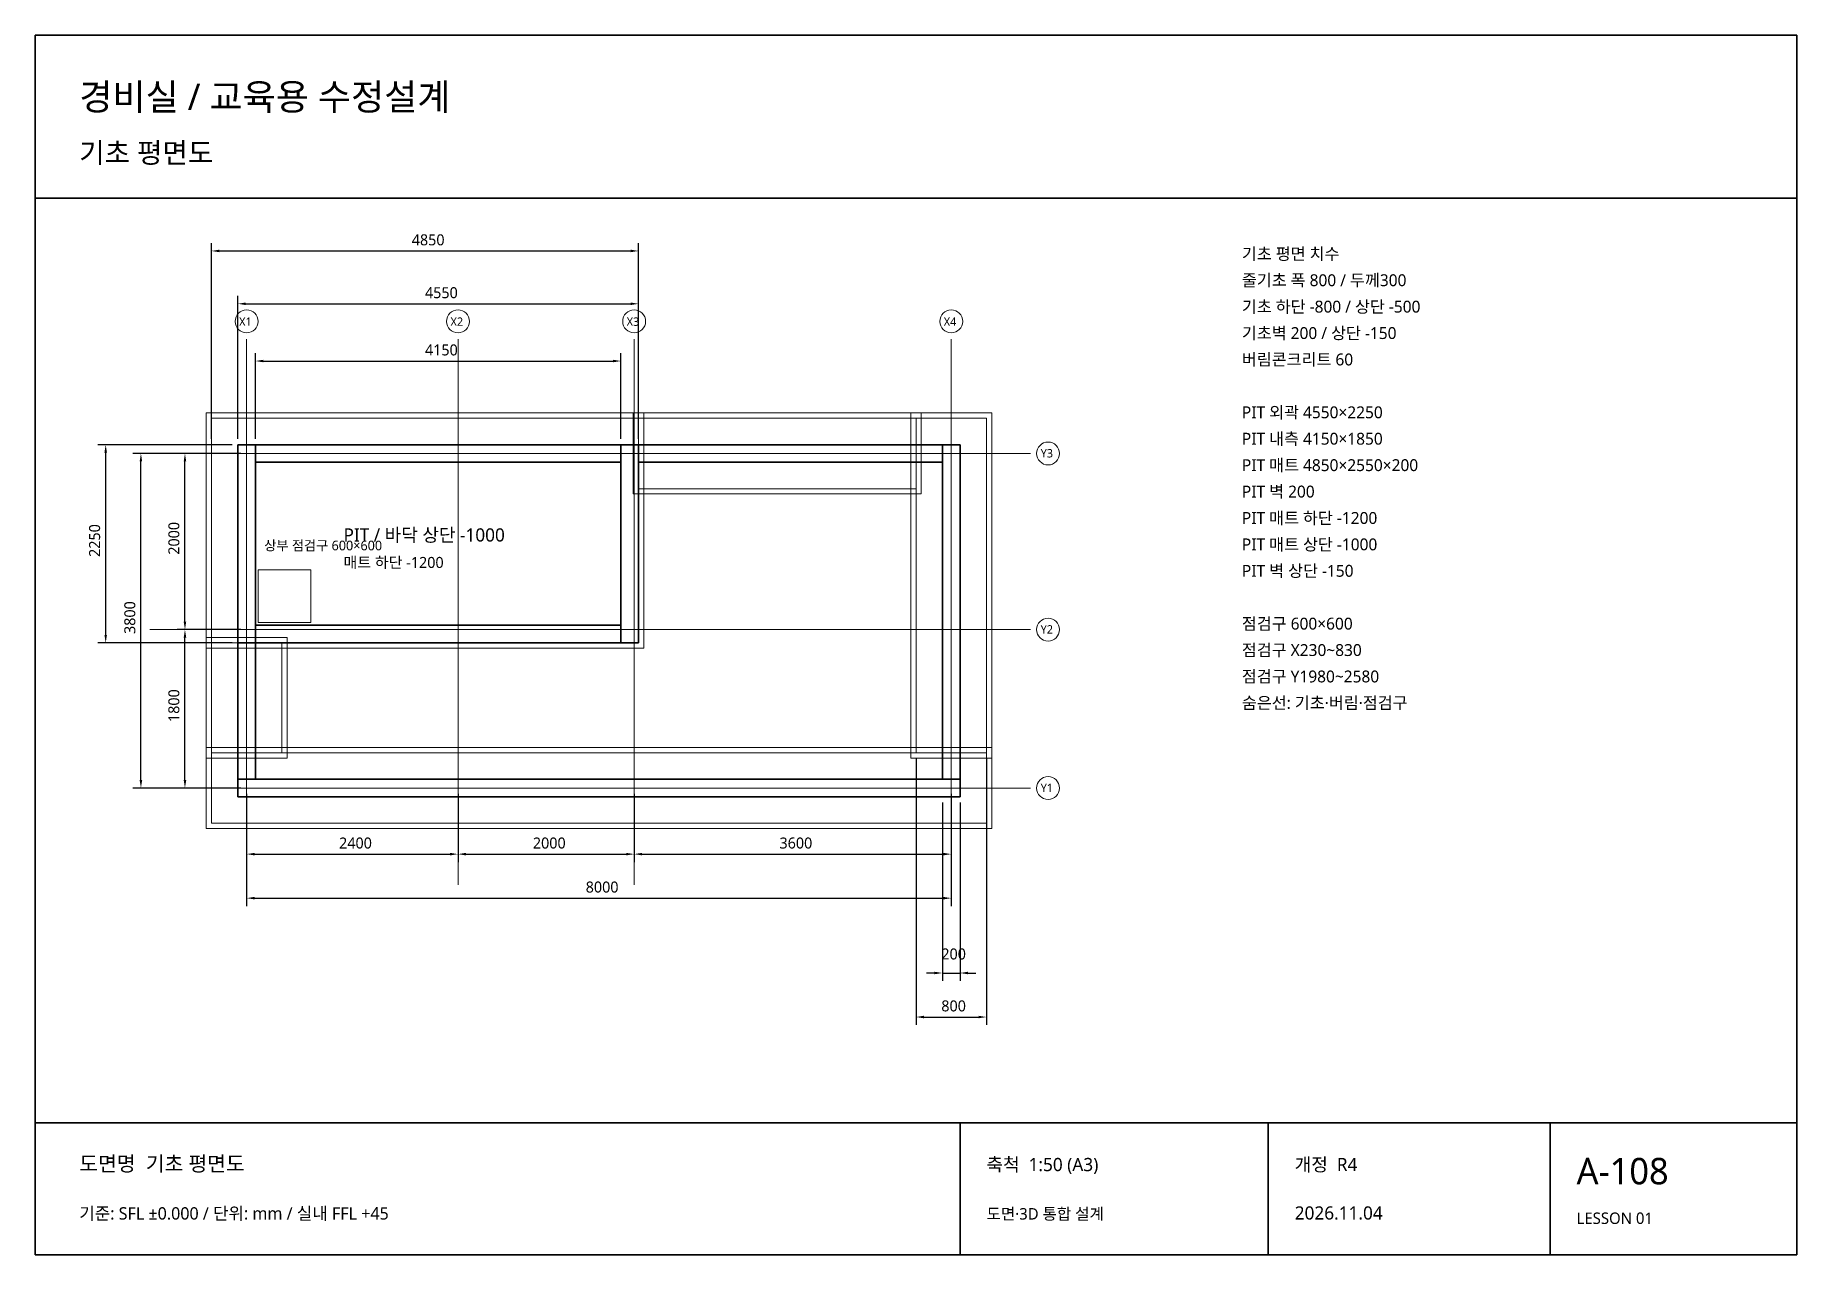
# Model space of a CAD drawing. Header units: millimetres. Extents: x 500 to 20500, y 500 to 14350.
import ezdxf

# ---------------------------------------------------------------- set-up
doc = ezdxf.new("R2010")
doc.units = ezdxf.units.MM
for name, color, linetype, lineweight in [('A-FOUNDATION', 7, 'Continuous', 35), ('BORDER', 7, 'Continuous', 35), ('DIM', 8, 'Continuous', 13), ('GRID', 8, 'Continuous', 13), ('HIDDEN', 8, 'Continuous', 13), ('TEXT', 7, 'Continuous', 18)]:
    doc.layers.add(name, color=color, linetype=linetype, lineweight=lineweight)
doc.styles.add('KOREAN', font='malgun.ttf')
doc.dimstyles.get("Standard").update_dxf_attribs({"dimtxt": 2.5, "dimasz": 2.5, "dimexe": 1.25, "dimexo": 0.625, "dimtad": 1, "dimcen": 2.5, "dimazin": 3, "dimtfac": 1, "dimtmove": 0, "dimatfit": 3})

# ---------------------------------------------------------------- blocks, each defined once
blk = doc.blocks.new('_CLOSEDFILLED')
at = {"color": 0, "linetype": 'BYBLOCK'}
blk.add_solid([(-1, 0.16), (0, 0), (-1, -0.16)], dxfattribs=at)
blk = doc.blocks.new('*D1')
at = {"color": 8}
for p, q in [((2900, 5735), (2900, 4960)), ((5300, 5735), (5300, 4960)), ((2990, 5050), (5210, 5050))]:
    blk.add_line(p, q, dxfattribs=at)
at = {"layer": 'Defpoints'}
for p in [(2900, 5800), (5300, 5800), (2900, 5050)]:
    blk.add_point(p, dxfattribs=at)
at = {"layer": 'DIM', "color": 8, "xscale": 90, "yscale": 90, "rotation": 180}
blk.add_blockref('_CLOSEDFILLED', (2900, 5050), dxfattribs=at)
at = {"layer": 'DIM', "color": 8, "xscale": 90, "yscale": 90}
blk.add_blockref('_CLOSEDFILLED', (5300, 5050), dxfattribs=at)
at = {"layer": 'DIM', "style": 'KOREAN'}
blk.add_text('2400', height=125, dxfattribs=at).set_placement((3950, 5113.75))
blk = doc.blocks.new('*D2')
at = {"color": 8}
for p, q in [((5300, 5735), (5300, 4960)), ((7300, 5735), (7300, 4960)), ((5390, 5050), (7210, 5050))]:
    blk.add_line(p, q, dxfattribs=at)
at = {"layer": 'Defpoints'}
for p in [(5300, 5800), (7300, 5800), (5300, 5050)]:
    blk.add_point(p, dxfattribs=at)
at = {"layer": 'DIM', "color": 8, "xscale": 90, "yscale": 90, "rotation": 180}
blk.add_blockref('_CLOSEDFILLED', (5300, 5050), dxfattribs=at)
at = {"layer": 'DIM', "color": 8, "xscale": 90, "yscale": 90}
blk.add_blockref('_CLOSEDFILLED', (7300, 5050), dxfattribs=at)
at = {"layer": 'DIM', "style": 'KOREAN'}
blk.add_text('2000', height=125, dxfattribs=at).set_placement((6150, 5113.75))
blk = doc.blocks.new('*D3')
at = {"color": 8}
for p, q in [((7300, 5735), (7300, 4960)), ((10900, 5735), (10900, 4960)), ((7390, 5050), (10810, 5050))]:
    blk.add_line(p, q, dxfattribs=at)
at = {"layer": 'Defpoints'}
for p in [(7300, 5800), (10900, 5800), (7300, 5050)]:
    blk.add_point(p, dxfattribs=at)
at = {"layer": 'DIM', "color": 8, "xscale": 90, "yscale": 90, "rotation": 180}
blk.add_blockref('_CLOSEDFILLED', (7300, 5050), dxfattribs=at)
at = {"layer": 'DIM', "color": 8, "xscale": 90, "yscale": 90}
blk.add_blockref('_CLOSEDFILLED', (10900, 5050), dxfattribs=at)
at = {"layer": 'DIM', "style": 'KOREAN'}
blk.add_text('3600', height=125, dxfattribs=at).set_placement((8950, 5113.75))
blk = doc.blocks.new('*D4')
at = {"color": 8}
for p, q in [((2900, 5735), (2900, 4460)), ((10900, 5735), (10900, 4460)), ((2990, 4550), (10810, 4550))]:
    blk.add_line(p, q, dxfattribs=at)
at = {"layer": 'Defpoints'}
for p in [(2900, 5800), (10900, 5800), (2900, 4550)]:
    blk.add_point(p, dxfattribs=at)
at = {"layer": 'DIM', "color": 8, "xscale": 90, "yscale": 90, "rotation": 180}
blk.add_blockref('_CLOSEDFILLED', (2900, 4550), dxfattribs=at)
at = {"layer": 'DIM', "color": 8, "xscale": 90, "yscale": 90}
blk.add_blockref('_CLOSEDFILLED', (10900, 4550), dxfattribs=at)
at = {"layer": 'DIM', "style": 'KOREAN'}
blk.add_text('8000', height=125, dxfattribs=at).set_placement((6750, 4613.75))
blk = doc.blocks.new('*D5')
at = {"color": 8}
for p, q in [((2835, 7600), (2110, 7600)), ((2200, 5890), (2200, 7510)), ((2835, 5800), (2110, 5800))]:
    blk.add_line(p, q, dxfattribs=at)
at = {"layer": 'Defpoints'}
for p in [(2900, 7600), (2200, 5800), (2900, 5800)]:
    blk.add_point(p, dxfattribs=at)
at = {"layer": 'DIM', "color": 8, "xscale": 90, "yscale": 90}
for p, rotation in [((2200, 7600), 90), ((2200, 5800), 270)]:
    blk.add_blockref('_CLOSEDFILLED', p, dxfattribs=dict(at, rotation=rotation))
at = {"layer": 'DIM', "style": 'KOREAN'}
blk.add_text('1800', height=125, rotation=90, dxfattribs=at).set_placement((2136.25, 6550))
blk = doc.blocks.new('*D6')
at = {"color": 8}
for p, q in [((2835, 9600), (2110, 9600)), ((2200, 7690), (2200, 9510)), ((2835, 7600), (2110, 7600))]:
    blk.add_line(p, q, dxfattribs=at)
at = {"layer": 'Defpoints'}
for p in [(2900, 9600), (2200, 7600), (2900, 7600)]:
    blk.add_point(p, dxfattribs=at)
at = {"layer": 'DIM', "color": 8, "xscale": 90, "yscale": 90}
for p, rotation in [((2200, 9600), 90), ((2200, 7600), 270)]:
    blk.add_blockref('_CLOSEDFILLED', p, dxfattribs=dict(at, rotation=rotation))
at = {"layer": 'DIM', "style": 'KOREAN'}
blk.add_text('2000', height=125, rotation=90, dxfattribs=at).set_placement((2136.25, 8450))
blk = doc.blocks.new('*D7')
at = {"color": 8}
for p, q in [((2835, 9600), (1610, 9600)), ((1700, 5890), (1700, 9510)), ((2835, 5800), (1610, 5800))]:
    blk.add_line(p, q, dxfattribs=at)
at = {"layer": 'Defpoints'}
for p in [(2900, 9600), (1700, 5800), (2900, 5800)]:
    blk.add_point(p, dxfattribs=at)
at = {"layer": 'DIM', "color": 8, "xscale": 90, "yscale": 90}
for p, rotation in [((1700, 9600), 90), ((1700, 5800), 270)]:
    blk.add_blockref('_CLOSEDFILLED', p, dxfattribs=dict(at, rotation=rotation))
at = {"layer": 'DIM', "style": 'KOREAN'}
blk.add_text('3800', height=125, rotation=90, dxfattribs=at).set_placement((1636.25, 7550))
blk = doc.blocks.new('*D8')
at = {"color": 8}
for p, q in [((2800, 9765), (2800, 11390)), ((2890, 11300), (7260, 11300)), ((7350, 9765), (7350, 11390))]:
    blk.add_line(p, q, dxfattribs=at)
at = {"layer": 'Defpoints'}
for p in [(2800, 11300), (2800, 9700), (7350, 9700)]:
    blk.add_point(p, dxfattribs=at)
at = {"layer": 'DIM', "color": 8, "xscale": 90, "yscale": 90, "rotation": 180}
blk.add_blockref('_CLOSEDFILLED', (2800, 11300), dxfattribs=at)
at = {"layer": 'DIM', "color": 8, "xscale": 90, "yscale": 90}
blk.add_blockref('_CLOSEDFILLED', (7350, 11300), dxfattribs=at)
at = {"layer": 'DIM', "style": 'KOREAN'}
blk.add_text('4550', height=125, dxfattribs=at).set_placement((4925, 11363.75))
blk = doc.blocks.new('*D9')
at = {"color": 8}
for p, q in [((3000, 9765), (3000, 10740)), ((3090, 10650), (7060, 10650)), ((7150, 9765), (7150, 10740))]:
    blk.add_line(p, q, dxfattribs=at)
at = {"layer": 'Defpoints'}
for p in [(3000, 10650), (3000, 9700), (7150, 9700)]:
    blk.add_point(p, dxfattribs=at)
at = {"layer": 'DIM', "color": 8, "xscale": 90, "yscale": 90, "rotation": 180}
blk.add_blockref('_CLOSEDFILLED', (3000, 10650), dxfattribs=at)
at = {"layer": 'DIM', "color": 8, "xscale": 90, "yscale": 90}
blk.add_blockref('_CLOSEDFILLED', (7150, 10650), dxfattribs=at)
at = {"layer": 'DIM', "style": 'KOREAN'}
blk.add_text('4150', height=125, dxfattribs=at).set_placement((4925, 10713.75))
blk = doc.blocks.new('*D10')
at = {"color": 8}
for p, q in [((2500, 9765), (2500, 11990)), ((2590, 11900), (7260, 11900)), ((7350, 9765), (7350, 11990))]:
    blk.add_line(p, q, dxfattribs=at)
at = {"layer": 'Defpoints'}
for p in [(2500, 11900), (2500, 9700), (7350, 9700)]:
    blk.add_point(p, dxfattribs=at)
at = {"layer": 'DIM', "color": 8, "xscale": 90, "yscale": 90, "rotation": 180}
blk.add_blockref('_CLOSEDFILLED', (2500, 11900), dxfattribs=at)
at = {"layer": 'DIM', "color": 8, "xscale": 90, "yscale": 90}
blk.add_blockref('_CLOSEDFILLED', (7350, 11900), dxfattribs=at)
at = {"layer": 'DIM', "style": 'KOREAN'}
blk.add_text('4850', height=125, dxfattribs=at).set_placement((4775, 11963.75))
blk = doc.blocks.new('*D11')
at = {"color": 8}
for p, q in [((2735, 9700), (1210, 9700)), ((1300, 7540), (1300, 9610)), ((2735, 7450), (1210, 7450))]:
    blk.add_line(p, q, dxfattribs=at)
at = {"layer": 'Defpoints'}
for p in [(2800, 9700), (1300, 7450), (2800, 7450)]:
    blk.add_point(p, dxfattribs=at)
at = {"layer": 'DIM', "color": 8, "xscale": 90, "yscale": 90}
for p, rotation in [((1300, 9700), 90), ((1300, 7450), 270)]:
    blk.add_blockref('_CLOSEDFILLED', p, dxfattribs=dict(at, rotation=rotation))
at = {"layer": 'DIM', "style": 'KOREAN'}
blk.add_text('2250', height=125, rotation=90, dxfattribs=at).set_placement((1236.25, 8425))
blk = doc.blocks.new('*D12')
at = {"color": 8}
for p, q in [((10800, 5635), (10800, 3610)), ((11000, 5635), (11000, 3610)), ((10710, 3700), (10620, 3700)), ((10800, 3700), (11000, 3700)), ((11090, 3700), (11180, 3700))]:
    blk.add_line(p, q, dxfattribs=at)
at = {"layer": 'Defpoints'}
for p in [(10800, 5700), (11000, 5700), (10800, 3700)]:
    blk.add_point(p, dxfattribs=at)
at = {"layer": 'DIM', "color": 8, "xscale": 90, "yscale": 90}
blk.add_blockref('_CLOSEDFILLED', (10800, 3700), dxfattribs=at)
at = {"layer": 'DIM', "color": 8, "xscale": 90, "yscale": 90, "rotation": 180}
blk.add_blockref('_CLOSEDFILLED', (11000, 3700), dxfattribs=at)
at = {"layer": 'DIM', "style": 'KOREAN'}
blk.add_text('200', height=125, dxfattribs=at).set_placement((10787.5, 3853.75))
blk = doc.blocks.new('*D13')
at = {"color": 8}
for p, q in [((10500, 6135), (10500, 3110)), ((11300, 6135), (11300, 3110)), ((10590, 3200), (11210, 3200))]:
    blk.add_line(p, q, dxfattribs=at)
at = {"layer": 'Defpoints'}
for p in [(10500, 6200), (11300, 6200), (10500, 3200)]:
    blk.add_point(p, dxfattribs=at)
at = {"layer": 'DIM', "color": 8, "xscale": 90, "yscale": 90, "rotation": 180}
blk.add_blockref('_CLOSEDFILLED', (10500, 3200), dxfattribs=at)
at = {"layer": 'DIM', "color": 8, "xscale": 90, "yscale": 90}
blk.add_blockref('_CLOSEDFILLED', (11300, 3200), dxfattribs=at)
at = {"layer": 'DIM', "style": 'KOREAN'}
blk.add_text('800', height=125, dxfattribs=at).set_placement((10787.5, 3263.75))

msp = doc.modelspace()

# ---------------------------------------------------------------- linework, layer by layer
at = {"layer": 'A-FOUNDATION'}
for p, q in [((2800, 9700), (2964.706, 9700)), ((2800, 9302.941), (2800, 9700)), ((2964.706, 9700), (3000, 9700)), ((3000, 9700), (3000, 7847.059)), ((3000, 9700), (6417.647, 9700)), ((3000, 9664.706), (3000, 9700)), ((3000, 9500), (3000, 9664.706)), ((6417.647, 9700), (7150, 9700)), ((7150, 9700), (7314.706, 9700)), ((7150, 9302.941), (7150, 9700)), ((7150, 9700), (7150, 9535.294)), ((7314.706, 9700), (7350, 9700)), ((7350, 9700), (7350, 7847.059)), ((7350, 9700), (9321.429, 9700)), ((7350, 9614.286), (7350, 9700)), ((7350, 9500), (7350, 9614.286)), ((9321.429, 9700), (10800, 9700)), ((10800, 9700), (10914.286, 9700)), ((10800, 8071.429), (10800, 9700)), ((10800, 9700), (10800, 9585.714)), ((10914.286, 9700), (11000, 9700)), ((11000, 9700), (11000, 7528.571)), ((3732.353, 9500), (3000, 9500)), ((7150, 9500), (3732.353, 9500)), ((7150, 9535.294), (7150, 9500)), ((8828.572, 9500), (7350, 9500)), ((10800, 9500), (8828.572, 9500)), ((10800, 9585.714), (10800, 9500)), ((2800, 7450), (2800, 9302.941)), ((7150, 7450), (7150, 9302.941)), ((10800, 5900), (10800, 8071.429)), ((3000, 7847.059), (3000, 7450)), ((7350, 7847.059), (7350, 7450)), ((3000, 7650), (6417.647, 7650)), ((3000, 7614.706), (3000, 7650)), ((3000, 7450), (3000, 7614.706)), ((6417.647, 7650), (7150, 7650)), ((7150, 7650), (7150, 7485.294)), ((2835.294, 7450), (2800, 7450)), ((2800, 7450), (2914.286, 7450)), ((2800, 6785.714), (2800, 7450)), ((3000, 7450), (2835.294, 7450)), ((2914.286, 7450), (3000, 7450)), ((3732.353, 7450), (3000, 7450)), ((3000, 7450), (3000, 6564.286)), ((7150, 7450), (3732.353, 7450)), ((7150, 7485.294), (7150, 7450)), ((7185.294, 7450), (7150, 7450)), ((7350, 7450), (7185.294, 7450)), ((11000, 7528.571), (11000, 5900)), ((2800, 5900), (2800, 6785.714)), ((3000, 6564.286), (3000, 5900)), ((2800, 5900), (7485.714, 5900)), ((2800, 5814.286), (2800, 5900)), ((2885.714, 5900), (2800, 5900)), ((2800, 5700), (2800, 5814.286)), ((3000, 5900), (2885.714, 5900)), ((7485.714, 5900), (11000, 5900)), ((10885.714, 5900), (10800, 5900)), ((11000, 5900), (10885.714, 5900)), ((11000, 5900), (11000, 5785.714)), ((6314.286, 5700), (2800, 5700)), ((11000, 5700), (6314.286, 5700)), ((11000, 5785.714), (11000, 5700))]:
    msp.add_line(p, q, dxfattribs=at)
at = {"layer": 'BORDER'}
for p, q in [((500, 12500), (20500, 12500)), ((500, 2000), (20500, 2000)), ((11000, 500), (11000, 2000)), ((14500, 500), (14500, 2000)), ((17700, 500), (17700, 2000))]:
    msp.add_line(p, q, dxfattribs=at)
msp.add_lwpolyline([(500, 500), (20500, 500), (20500, 14350), (500, 14350)], close=True, dxfattribs=at)
at = {"layer": 'GRID'}
for p, q in [((2900, 4700), (2900, 10900)), ((5300, 4700), (5300, 10900)), ((7300, 4700), (7300, 10900)), ((10900, 4700), (10900, 10900)), ((1800, 9600), (11800, 9600)), ((1800, 7600), (11800, 7600)), ((1800, 5800), (11800, 5800))]:
    msp.add_line(p, q, dxfattribs=at)
for centre in [(2900, 11100), (5300, 11100), (7300, 11100), (10900, 11100), (12000, 9600), (12000, 7600), (12000, 5800)]:
    msp.add_circle(centre, 130, dxfattribs=at)
at = {"layer": 'HIDDEN'}
for p, q in [((7410, 10060), (2440, 10060)), ((2440, 10060), (2440, 7390)), ((7350, 10000), (2500, 10000)), ((2500, 10000), (2500, 7450)), ((10560, 10060), (7290, 10060)), ((7290, 10060), (7290, 9140)), ((7350, 7450), (7350, 10000)), ((10500, 10000), (7350, 10000)), ((7350, 10000), (7350, 9200)), ((7410, 7390), (7410, 10060)), ((11360, 10060), (10440, 10060)), ((10440, 10060), (10440, 6140)), ((11300, 10000), (10500, 10000)), ((10500, 10000), (10500, 6200)), ((10500, 9200), (10500, 10000)), ((10560, 9140), (10560, 10060)), ((11300, 6200), (11300, 10000)), ((11360, 6140), (11360, 10060)), ((7350, 9200), (10500, 9200)), ((7290, 9140), (10560, 9140)), ((3360, 7510), (2440, 7510)), ((2440, 7510), (2440, 6140)), ((2500, 7450), (7350, 7450)), ((3300, 7450), (2500, 7450)), ((2500, 7450), (2500, 6200)), ((3300, 6200), (3300, 7450)), ((3360, 6140), (3360, 7510)), ((2440, 7390), (7410, 7390)), ((11360, 6260), (2440, 6260)), ((2440, 6260), (2440, 5340)), ((11300, 6200), (2500, 6200)), ((2500, 6200), (2500, 5400)), ((2500, 6200), (3300, 6200)), ((10500, 6200), (11300, 6200)), ((11300, 5400), (11300, 6200)), ((11360, 5340), (11360, 6260)), ((2440, 6140), (3360, 6140)), ((10440, 6140), (11360, 6140)), ((2500, 5400), (11300, 5400)), ((2440, 5340), (11360, 5340))]:
    msp.add_line(p, q, dxfattribs=at)
msp.add_lwpolyline([(3030, 7680), (3630, 7680), (3630, 8280), (3030, 8280)], close=True, dxfattribs=at)

# ---------------------------------------------------------------- texts
at = {"layer": 'TEXT', "style": 'KOREAN'}
for s, height, p in [('경비실 / 교육용 수정설계', 300, (1000, 13500)), ('기초 평면도', 230, (1000, 12900)), ('기초 평면 치수', 135, (14200, 11800)), ('줄기초 폭 800 / 두께300', 135, (14200, 11500)), ('기초 하단 -800 / 상단 -500', 135, (14200, 11200)), ('X1', 95, (2815, 11050)), ('X2', 95, (5215, 11050)), ('X3', 95, (7215, 11050)), ('X4', 95, (10815, 11050)), ('기초벽 200 / 상단 -150', 135, (14200, 10900)), ('버림콘크리트 60', 135, (14200, 10600)), ('PIT 외곽 4550×2250', 135, (14200, 10000)), ('PIT 내측 4150×1850', 135, (14200, 9700)), ('Y3', 95, (11915, 9555)), ('PIT 매트 4850×2550×200', 135, (14200, 9400)), ('PIT 벽 200', 135, (14200, 9100)), ('PIT 매트 하단 -1200', 135, (14200, 8800)), ('상부 점검구 600×600', 110, (3100, 8500)), ('PIT / 바닥 상단 -1000', 150, (4000, 8600)), ('PIT 매트 상단 -1000', 135, (14200, 8500)), ('매트 하단 -1200', 125, (4000, 8300)), ('PIT 벽 상단 -150', 135, (14200, 8200)), ('Y2', 95, (11915, 7555)), ('점검구 600×600', 135, (14200, 7600)), ('점검구 X230~830', 135, (14200, 7300)), ('점검구 Y1980~2580', 135, (14200, 7000)), ('숨은선: 기초·버림·점검구', 135, (14200, 6700)), ('Y1', 95, (11915, 5755)), ('도면명  기초 평면도', 170, (1000, 1450)), ('축척  1:50 (A3)', 150, (11300, 1450)), ('개정  R4', 150, (14800, 1450)), ('A-108', 300, (18000, 1300)), ('기준: SFL ±0.000 / 단위: mm / 실내 FFL +45', 140, (1000, 900)), ('도면·3D 통합 설계', 130, (11300, 900)), ('2026.11.04', 150, (14800, 900)), ('LESSON 01', 130, (18000, 850))]:
    msp.add_text(s, height=height, dxfattribs=at).set_placement(p)

# ---------------------------------------------------------------- dimensions: what is measured, and where the dimension line sits
at = {"layer": 'DIM'}
for base, p1, p2, picture, middle in [((2500, 11900), (2500, 9700), (7350, 9700), '*D10', (4925, 12007.5)), ((2800, 11300), (2800, 9700), (7350, 9700), '*D8', (5075, 11407.5)), ((3000, 10650), (3000, 9700), (7150, 9700), '*D9', (5075, 10757.5)), ((10500, 3200), (10500, 6200), (11300, 6200), '*D13', (10900, 3307.5)), ((2900, 5050), (2900, 5800), (5300, 5800), '*D1', (4100, 5157.5)), ((2900, 4550), (2900, 5800), (10900, 5800), '*D4', (6900, 4657.5)), ((5300, 5050), (5300, 5800), (7300, 5800), '*D2', (6300, 5157.5)), ((7300, 5050), (7300, 5800), (10900, 5800), '*D3', (9100, 5157.5)), ((10800, 3700), (10800, 5700), (11000, 5700), '*D12', (10900, 3897.5))]:
    dim = msp.add_linear_dim(base=base, p1=p1, p2=p2, dimstyle='Standard', override={"dimtxt": 125, "dimasz": 90, "dimexe": 90, "dimexo": 65, "dimgap": 45, "dimtad": 1, "dimdec": 0, "dimlfac": 1, "dimtxsty": 'KOREAN', "dimclrd": 8, "dimclre": 8, "dimclrt": 7}, dxfattribs=at)
    dim.commit()
    dim.dimension.update_dxf_attribs({"geometry": picture, "text_midpoint": middle})
for base, p1, p2, picture, middle in [((1300, 7450), (2800, 7450), (2800, 9700), '*D11', (1192.5, 8575)), ((1700, 5800), (2900, 5800), (2900, 9600), '*D7', (1592.5, 7700)), ((2200, 7600), (2900, 7600), (2900, 9600), '*D6', (2092.5, 8600)), ((2200, 5800), (2900, 5800), (2900, 7600), '*D5', (2092.5, 6700))]:
    dim = msp.add_linear_dim(base=base, p1=p1, p2=p2, angle=90, dimstyle='Standard', override={"dimtxt": 125, "dimasz": 90, "dimexe": 90, "dimexo": 65, "dimgap": 45, "dimtad": 1, "dimdec": 0, "dimlfac": 1, "dimtxsty": 'KOREAN', "dimclrd": 8, "dimclre": 8, "dimclrt": 7}, dxfattribs=at)
    dim.commit()
    dim.dimension.update_dxf_attribs({"geometry": picture, "text_midpoint": middle})

doc.saveas('drawing.dxf')
